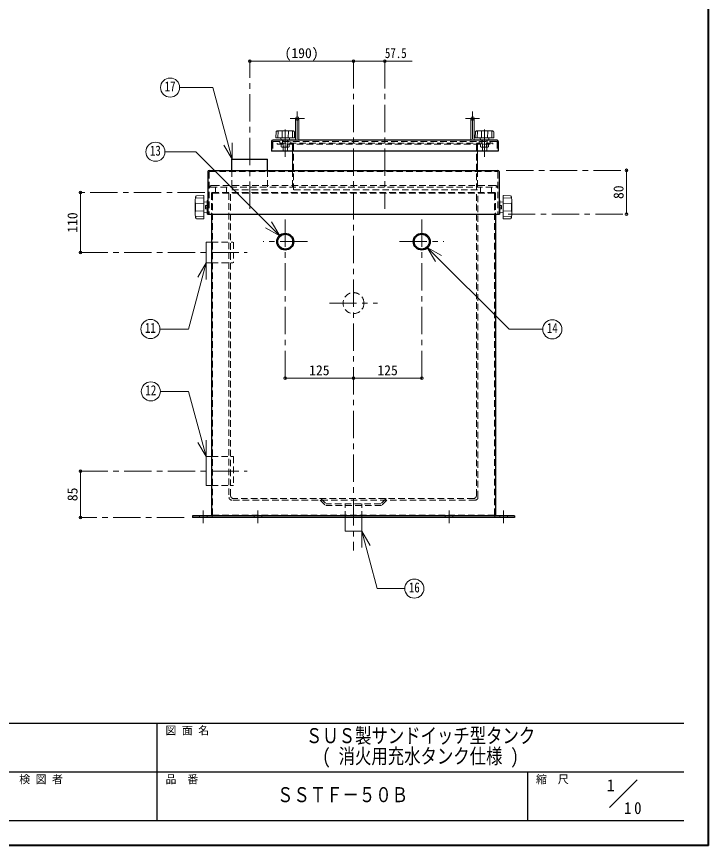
# Model space of a CAD drawing. Units: millimetres at full size, sheet at 1:10. Extents: x -2123 to 1927, y -1358 to 1452.
# Drawn here: x 660 to 1927, y -1358 to 159 of the extents above; entities that cross this region are included whole.
import ezdxf
from ezdxf.enums import TextEntityAlignment as Align

# ---------------------------------------------------------------- set-up
doc = ezdxf.new("R2010")
doc.units = ezdxf.units.MM
doc.header["$LTSCALE"] = 10
doc.header["$PDMODE"] = 32
doc.header["$PDSIZE"] = 5
doc.linetypes.add('CHAIN1', pattern=[8, 5, -1, 1, -1])
doc.linetypes.add('DASHED1', pattern=[1.8, 1.2, -0.6])
doc.layers.add('0-0', color=7, linetype='Continuous', lineweight=18)
doc.styles.add('ＭＳ ゴシック', font='')
doc.styles.get('ＭＳ ゴシック').set_extended_font_data('MS Gothic')

msp = doc.modelspace()

# ---------------------------------------------------------------- linework, layer by layer
at = {"layer": '0-0', "color": 1, "lineweight": 40}
for q in [(1927.2, 1451.91), (-2122.8, -1358.09)]:
    msp.add_line((1927.2, -1358.09), q, dxfattribs=at)
at = {"layer": '0-0', "color": 4, "linetype": 'CHAIN1', "lineweight": 9}
for p, q in [((1087.2, -193.09), (1087.2, 77.41)), ((1277.2, 77.41), (1277.2, -818.09)), ((1334.7, 77.41), (1334.7, -193.09)), ((1174.2, -14.59), (1174.2, -67.59)), ((1495.2, -14.59), (1495.2, -67.59)), ((1161.2, -27.59), (1187.2, -27.59)), ((1508.2, -27.59), (1482.2, -27.59)), ((1152.2, -97.59), (1152.2, -39.99)), ((1517.2, -97.59), (1517.2, -39.99)), ((1556.7, -122.59), (1777.2, -122.59)), ((1005.2, -163.09), (777.2, -163.09)), ((1560.2, -202.59), (1777.2, -202.59)), ((1152.2, -212.59), (1152.2, -503.09)), ((1402.2, -212.59), (1402.2, -503.09)), ((1192.7, -253.09), (1111.7, -253.09)), ((1361.7, -253.09), (1442.7, -253.09)), ((777.2, -273.09), (1082.2, -273.09)), ((1233, -365.59), (1321.4, -365.59)), ((777.2, -673.09), (1082.2, -673.09)), ((967.2, -758.09), (777.2, -758.09)), ((1002.2, -745.09), (1002.2, -768.09)), ((1102.2, -745.09), (1102.2, -768.09)), ((1452.2, -745.09), (1452.2, -768.09)), ((1552.2, -745.09), (1552.2, -768.09))]:
    msp.add_line(p, q, dxfattribs=at)
at = {"layer": '0-0', "color": 4, "lineweight": 9}
for p, q in [((1277.2, 77.41), (1087.2, 77.41)), ((1384.7, 77.41), (1277.2, 77.41)), ((1171.2, -27.59), (1171.2, -67.59)), ((1177.2, -27.59), (1177.2, -67.59)), ((1492.2, -27.59), (1492.2, -67.59)), ((1498.2, -27.59), (1498.2, -67.59)), ((1165.2, -87.59), (1165.2, -122.59)), ((1504.2, -87.59), (1504.2, -122.59)), ((1777.2, -122.59), (1777.2, -202.59)), ((777.2, -163.09), (777.2, -273.09)), ((777.2, -673.09), (777.2, -758.09))]:
    msp.add_line(p, q, dxfattribs=at)
at = {"layer": '0-0'}
for p, q in [((1019.64, 28.91), (958.84, 28.91)), ((1054.77, -102.19), (1019.64, 28.91)), ((1135.03, -62.37), (1135.37, -51.86)), ((1142.79, -50), (1136.88, -50.31)), ((1138.65, -62.79), (1139.04, -51.15)), ((1143.21, -49.99), (1161.19, -49.99)), ((1146.72, -62.79), (1146.33, -51.15)), ((1157.68, -62.79), (1158.07, -51.15)), ((1161.61, -50), (1167.52, -50.31)), ((1165.75, -62.79), (1165.36, -51.15)), ((1169.37, -62.37), (1169.03, -51.86)), ((1500.03, -62.37), (1500.37, -51.86)), ((1507.79, -50), (1501.88, -50.31)), ((1503.65, -62.79), (1504.04, -51.15)), ((1526.19, -49.99), (1508.21, -49.99)), ((1511.72, -62.79), (1511.33, -51.15)), ((1522.68, -62.79), (1523.07, -51.15)), ((1526.61, -50), (1532.52, -50.31)), ((1530.75, -62.79), (1530.36, -51.15)), ((1534.37, -62.37), (1534.03, -51.86)), ((1054.77, -102.19), (1054.77, -72.19)), ((1135.43, -62.79), (1168.97, -62.79)), ((1144.57, -67.22), (1144.2, -62.79)), ((1159.83, -67.22), (1160.2, -62.79)), ((1533.97, -62.79), (1500.43, -62.79)), ((1509.57, -67.22), (1509.2, -62.79)), ((1524.83, -67.22), (1525.2, -62.79)), ((931.95, -88.57), (988.28, -88.57)), ((1142.28, -242.56), (988.28, -88.57)), ((1054.77, -102.19), (1039.77, -76.21)), ((987.2, -201.32), (987.2, -178.85)), ((987.21, -178.32), (987.6, -170.94)), ((1003.2, -173.15), (988.65, -173.64)), ((1002.68, -168.62), (989.53, -169.05)), ((1003.2, -211.05), (1003.2, -169.12)), ((1008.74, -180.55), (1003.2, -180.09)), ((1009.2, -177.59), (1010.7, -177.59)), ((1545.2, -177.59), (1543.7, -177.59)), ((1545.66, -180.55), (1551.2, -180.09)), ((1551.2, -211.05), (1551.2, -169.12)), ((1551.2, -173.15), (1565.75, -173.64)), ((1551.71, -168.62), (1564.86, -169.05)), ((1567.18, -178.32), (1566.8, -170.94)), ((1567.2, -201.32), (1567.2, -178.85)), ((1003.2, -183.23), (988.65, -182.75)), ((1003.2, -196.94), (988.65, -197.43)), ((1005.95, -187.74), (1005.95, -192.44)), ((1006.57, -187.09), (1009.2, -187.09)), ((1006.57, -190.09), (1009.2, -190.09)), ((1006.57, -193.09), (1009.2, -193.09)), ((1547.82, -187.09), (1545.2, -187.09)), ((1547.82, -190.09), (1545.2, -190.09)), ((1547.82, -193.09), (1545.2, -193.09)), ((1548.45, -187.74), (1548.45, -192.44)), ((1551.2, -183.23), (1565.75, -182.75)), ((1551.2, -196.94), (1565.75, -197.43)), ((987.21, -201.85), (987.6, -209.23)), ((1003.2, -207.02), (988.65, -206.54)), ((1002.68, -211.55), (989.53, -211.13)), ((1008.74, -199.62), (1003.2, -200.09)), ((1545.66, -199.62), (1551.2, -200.09)), ((1551.2, -207.02), (1565.75, -206.54)), ((1551.71, -211.55), (1564.86, -211.13)), ((1567.18, -201.85), (1566.8, -209.23)), ((1142.28, -242.56), (1127.28, -216.58)), ((1142.28, -242.56), (1116.29, -227.56)), ((1007.2, -254.09), (1017.2, -254.09)), ((1007.2, -292.09), (1007.2, -254.09)), ((1412.12, -263.61), (1438.1, -278.61)), ((1412.12, -263.61), (1427.12, -289.59)), ((1412.12, -263.61), (1562.01, -413.5)), ((1007.21, -292.07), (974.82, -412.96)), ((1007.21, -292.07), (992.21, -318.05)), ((1007.2, -292.09), (1017.2, -292.09)), ((1007.21, -292.07), (1007.21, -322.07)), ((974.82, -412.96), (922.82, -412.96)), ((1623.79, -413.5), (1562.01, -413.5)), ((1007.2, -646.59), (992.2, -620.61)), ((1007.2, -646.59), (1007.2, -616.59)), ((1007.2, -646.59), (1017.2, -646.59)), ((1007.2, -646.59), (1007.2, -699.59)), ((1007.2, -699.59), (1017.2, -699.59)), ((1261.7, -783.09), (1261.7, -758.09)), ((1292.7, -783.09), (1292.7, -758.09)), ((1292.7, -783.09), (1261.7, -783.09)), ((1292.56, -782.94), (1307.56, -808.92)), ((1292.56, -782.94), (1292.56, -812.94)), ((1292.56, -782.94), (1320.73, -888.05)), ((1371.08, -888.05), (1320.73, -888.05)), ((1745.98, -1288.59), (1796.48, -1238.09))]:
    msp.add_line(p, q, dxfattribs=at)
at = {"layer": '0-0', "color": 5, "lineweight": 25}
for p, q in [((1127.2, -69.59), (1127.2, -87.59)), ((1540.2, -67.59), (1129.2, -67.59)), ((1542.2, -69.59), (1542.2, -87.59)), ((1542.2, -87.59), (1127.2, -87.59)), ((1119.7, -122.59), (1119.7, -102.09)), ((1010.7, -124.59), (1010.7, -202.59)), ((1012.7, -122.59), (1541.7, -122.59)), ((1543.7, -124.59), (1543.7, -202.59)), ((1010.7, -202.59), (1543.7, -202.59)), ((1017.2, -202.59), (1017.2, -753.59)), ((1537.2, -202.59), (1537.2, -753.59)), ((982.2, -755.09), (982.2, -758.09)), ((1572.2, -755.09), (982.2, -755.09)), ((1572.2, -758.09), (982.2, -758.09)), ((1572.2, -755.09), (1572.2, -758.09))]:
    msp.add_line(p, q, dxfattribs=at)
at = {"layer": '0-0', "color": 4, "linetype": 'DASHED1', "lineweight": 9}
for p, q in [((1129.2, -70.59), (1129.2, -87.59)), ((1130.2, -69.59), (1539.2, -69.59)), ((1137.2, -72.59), (1137.2, -74.59)), ((1532.2, -72.59), (1137.2, -72.59)), ((1137.2, -74.59), (1532.2, -74.59)), ((1142.2, -69.59), (1142.2, -72.59)), ((1147.2, -74.59), (1147.2, -67.59)), ((1148.2, -87.09), (1148.2, -67.59)), ((1148.45, -74.89), (1148.45, -79.59)), ((1155.95, -74.89), (1155.95, -79.59)), ((1156.2, -87.09), (1156.2, -67.59)), ((1157.2, -74.59), (1157.2, -67.59)), ((1162.2, -69.59), (1162.2, -72.59)), ((1165.2, -87.59), (1165.2, -75.59)), ((1167.2, -74.59), (1167.2, -158.09)), ((1502.2, -74.59), (1502.2, -158.09)), ((1504.2, -87.59), (1504.2, -75.59)), ((1507.2, -69.59), (1507.2, -72.59)), ((1512.2, -74.59), (1512.2, -67.59)), ((1513.2, -87.09), (1513.2, -67.59)), ((1513.45, -74.89), (1513.45, -79.59)), ((1520.95, -74.89), (1520.95, -79.59)), ((1521.2, -87.09), (1521.2, -67.59)), ((1522.2, -74.59), (1522.2, -67.59)), ((1527.2, -69.59), (1527.2, -72.59)), ((1532.2, -72.59), (1532.2, -74.59)), ((1540.2, -70.59), (1540.2, -87.59)), ((1145.95, -80.09), (1158.45, -80.09)), ((1148.2, -87.09), (1156.2, -87.09)), ((1148.2, -87.09), (1148.7, -87.59)), ((1155.7, -87.59), (1156.2, -87.09)), ((1523.45, -80.09), (1510.95, -80.09)), ((1521.2, -87.09), (1513.2, -87.09)), ((1513.7, -87.59), (1513.2, -87.09)), ((1521.2, -87.09), (1520.7, -87.59)), ((1165.2, -122.59), (1165.2, -158.09)), ((1504.2, -122.59), (1504.2, -158.09)), ((1044.7, -163.09), (1044.7, -153.09)), ((1504.2, -158.09), (1165.2, -158.09)), ((1509.7, -163.09), (1509.7, -153.09)), ((1017.2, -254.09), (1056.2, -254.09)), ((1057.2, -254.09), (1057.2, -292.09)), ((1017.2, -292.09), (1056.2, -292.09)), ((1017.2, -646.59), (1057.2, -646.59)), ((1057.2, -646.59), (1057.2, -699.59)), ((1017.2, -699.59), (1057.2, -699.59)), ((1215.96, -726.09), (1225.96, -736.09)), ((1217.2, -723.09), (1227.2, -733.09)), ((1337.2, -723.09), (1327.2, -733.09)), ((1338.44, -726.09), (1328.44, -736.09)), ((1328.44, -736.09), (1225.96, -736.09)), ((1327.2, -733.09), (1227.2, -733.09)), ((1261.7, -758.09), (1261.7, -733.09)), ((1292.7, -758.09), (1292.7, -733.09)), ((995.2, -755.09), (995.2, -758.09)), ((1009.2, -755.09), (1009.2, -758.09)), ((1545.2, -755.09), (1545.2, -758.09)), ((1559.2, -755.09), (1559.2, -758.09))]:
    msp.add_line(p, q, dxfattribs=at)
at = {"layer": '0-0', "linetype": 'DASHED1'}
for p, q in [((1012.7, -125.59), (1012.7, -202.59)), ((1013.7, -124.59), (1540.7, -124.59)), ((1119.7, -122.59), (1119.7, -158.09)), ((1541.7, -125.59), (1541.7, -202.59)), ((1535.7, -150.09), (1018.7, -150.09)), ((1015.7, -153.09), (1538.7, -153.09)), ((1017.2, -164.59), (1017.2, -202.59)), ((1018.7, -163.09), (1535.7, -163.09)), ((1018.7, -165.34), (1018.7, -752.84)), ((1019.45, -164.59), (1534.95, -164.59)), ((1024.7, -163.09), (1024.7, -153.09)), ((1049.2, -164.59), (1049.2, -721.09)), ((1052.2, -718.09), (1052.2, -163.09)), ((1502.2, -718.09), (1502.2, -163.09)), ((1505.2, -721.09), (1505.2, -164.59)), ((1529.7, -163.09), (1529.7, -153.09)), ((1535.7, -165.34), (1535.7, -752.84)), ((1537.2, -164.59), (1537.2, -202.59)), ((1500.2, -726.09), (1054.2, -726.09)), ((1497.2, -723.09), (1057.2, -723.09)), ((1534.95, -753.59), (1019.45, -753.59)), ((1037.2, -753.59), (1037.2, -755.09)), ((1095.2, -755.09), (1095.2, -758.09)), ((1109.2, -755.09), (1109.2, -758.09)), ((1445.2, -755.09), (1445.2, -758.09)), ((1459.2, -755.09), (1459.2, -758.09)), ((1517.2, -753.59), (1517.2, -755.09))]:
    msp.add_line(p, q, dxfattribs=at)
at = {"layer": '0-0', "color": 6, "lineweight": 25}
for p, q in [((-2077.8, -1134.52), (1882.2, -1134.52)), ((917.91, -1313.09), (917.91, -1134.52)), ((1882.2, -1223.8), (-153.52, -1223.8)), ((1596.48, -1313.09), (1596.48, -1223.8)), ((1882.2, -1313.09), (-2077.8, -1313.09))]:
    msp.add_line(p, q, dxfattribs=at)
at = {"layer": '0-0', "color": 4, "linetype": 'DASHED1', "lineweight": 9}
for points in [[(1144.72, -74.89), (1144.72, -79.59), (1145.95, -80.09)], [(1159.68, -74.89), (1159.68, -79.59), (1158.45, -80.09)], [(1509.72, -74.89), (1509.72, -79.59), (1510.95, -80.09)], [(1524.68, -74.89), (1524.68, -79.59), (1523.45, -80.09)]]:
    msp.add_lwpolyline(points, dxfattribs=at)
at = {"layer": '0-0', "color": 5, "lineweight": 25}
msp.add_lwpolyline([(1054.7, -122.59), (1054.7, -102.09), (1119.7, -102.09)], dxfattribs=at)
at = {"layer": '0-0', "linetype": 'DASHED1'}
msp.add_lwpolyline([(1054.7, -122.59), (1054.7, -158.09), (1119.7, -158.09)], dxfattribs=at)
at = {"layer": '0-0'}
for points in [[(1009.2, -177.59), (1009.2, -202.59), (1010.7, -202.59)], [(1545.2, -177.59), (1545.2, -202.59), (1543.7, -202.59)], [(1007.2, -646.59), (975.19, -527.12), (923.52, -527.12)]]:
    msp.add_lwpolyline(points, dxfattribs=at)
at = {"layer": '0-0', "color": 4, "lineweight": 9}
msp.add_lwpolyline([(1152.2, -503.09), (1277.2, -503.09), (1402.2, -503.09)], dxfattribs=at)
at = {"layer": '0-0'}
for centre in [(941.34, 28.91), (914.45, -88.57), (905.32, -412.96), (1641.29, -413.5), (906.02, -527.12), (1388.58, -888.05)]:
    msp.add_circle(centre, 17.5, dxfattribs=at)
at = {"layer": '0-0', "color": 5, "lineweight": 25}
for centre, radius in [((1152.2, -253.09), 15.5), ((1152.2, -253.09), 13.6), ((1402.2, -253.09), 15.5), ((1402.2, -253.09), 13.6)]:
    msp.add_circle(centre, radius, dxfattribs=at)
at = {"layer": '0-0', "color": 4, "linetype": 'DASHED1', "lineweight": 9}
msp.add_circle((1277.2, -365.59), 19.2, dxfattribs=at)
at = {"layer": '0-0', "color": 4, "lineweight": 9}
for centre in [(1174.2, -27.59), (1495.2, -27.59)]:
    msp.add_arc(centre, 3, 360, 180, dxfattribs=at)
at = {"layer": '0-0', "color": 4, "linetype": 'DASHED1', "lineweight": 9}
for centre, radius, start, end in [((1174.2, -27.59), 3, 180, 0), ((1495.2, -27.59), 3, 180, 0), ((1130.2, -70.59), 1, 90, 180), ((1145.02, -74.89), 0.3, 90, 180), ((1148.15, -74.89), 0.3, 0, 90), ((1148.75, -74.89), 0.3, 90, 180), ((1155.65, -74.89), 0.3, 0, 90), ((1156.25, -74.89), 0.3, 90, 180), ((1159.38, -74.89), 0.3, 0, 90), ((1164.2, -75.59), 1, 0, 90), ((1165.2, -74.59), 2, 0, 90), ((1504.2, -74.59), 2, 90, 180), ((1505.2, -75.59), 1, 90, 180), ((1510.02, -74.89), 0.3, 90, 180), ((1513.15, -74.89), 0.3, 0, 90), ((1513.75, -74.89), 0.3, 90, 180), ((1520.65, -74.89), 0.3, 0, 90), ((1521.25, -74.89), 0.3, 90, 180), ((1524.38, -74.89), 0.3, 0, 90), ((1539.2, -70.59), 1, 0, 90), ((1145.72, -72.44), 7.65, 271.74524, 290.89913), ((1152.2, -65.75), 14.33, 254.82182, 285.17818), ((1158.68, -72.44), 7.65, 249.10087, 268.25476), ((1510.72, -72.44), 7.65, 271.74524, 290.89913), ((1517.2, -65.75), 14.33, 254.82182, 285.17818), ((1523.68, -72.44), 7.65, 249.10087, 268.25476)]:
    msp.add_arc(centre, radius, start, end, dxfattribs=at)
at = {"layer": '0-0'}
for centre, radius, start, end in [((1136.97, -51.91), 1.6, 93.01913, 178.15415), ((1136.59, -52.44), 1.66, 93.02757, 128.73305), ((1136.66, -58.75), 7.97, 72.62002, 91.09064), ((1143.21, -57.99), 8, 90, 93.01913), ((1146.73, -51.14), 0.4, 97.29873, 181.90915), ((1152.2, -93.86), 43.47, 82.70127, 97.29873), ((1157.67, -51.14), 0.4, 358.09085, 82.70127), ((1161.19, -57.99), 8, 86.98087, 90), ((1167.74, -58.75), 7.97, 88.90936, 107.37998), ((1167.43, -51.91), 1.6, 1.84585, 86.98087), ((1167.8, -52.44), 1.66, 51.26695, 86.97243), ((1501.97, -51.91), 1.6, 93.01913, 178.15415), ((1501.59, -52.44), 1.66, 93.02757, 128.73305), ((1501.66, -58.75), 7.97, 72.62002, 91.09064), ((1508.21, -57.99), 8, 90, 93.01913), ((1511.73, -51.14), 0.4, 97.29873, 181.90915), ((1517.2, -93.86), 43.47, 82.70127, 97.29873), ((1522.67, -51.14), 0.4, 358.09085, 82.70127), ((1526.19, -57.99), 8, 86.98087, 90), ((1532.74, -58.75), 7.97, 88.90936, 107.37998), ((1532.43, -51.91), 1.6, 1.84585, 86.98087), ((1532.8, -52.44), 1.66, 51.26695, 86.97243), ((1135.43, -62.39), 0.4, 178.15415, 270), ((1144.97, -67.19), 0.4, 184.76364, 270), ((1159.43, -67.19), 0.4, 270, 355.23636), ((1168.97, -62.39), 0.4, 270, 1.84585), ((1500.43, -62.39), 0.4, 178.15415, 270), ((1509.97, -67.19), 0.4, 184.76364, 270), ((1524.43, -67.19), 0.4, 270, 355.23636), ((1533.97, -62.39), 0.4, 270, 1.84585), ((997.2, -178.85), 10, 176.98087, 180), ((989.6, -171.05), 2, 91.84585, 176.98087), ((990.27, -170.58), 2.07, 141.26695, 176.97243), ((998.16, -170.66), 9.96, 178.90936, 197.37998), ((1002.7, -169.12), 0.5, 0, 91.84585), ((1008.7, -181.05), 0.5, 0, 85.23636), ((1545.7, -181.05), 0.5, 94.76364, 180), ((1551.7, -169.12), 0.5, 88.15415, 180), ((1564.8, -171.05), 2, 3.01913, 88.15415), ((1556.24, -170.66), 9.96, 342.62002, 1.09064), ((1564.13, -170.58), 2.07, 3.02757, 38.73305), ((1557.2, -178.85), 10, 0, 3.01913), ((1042.04, -190.09), 54.34, 172.70127, 187.29873), ((988.63, -183.25), 0.5, 88.09085, 172.70127), ((988.63, -196.93), 0.5, 187.29873, 271.90915), ((1008.05, -188.59), 2.11, 134.62454, 225.37546), ((1008.05, -191.59), 2.11, 134.62454, 225.37546), ((1007.52, -188.62), 1.79, 121.62812, 150.75937), ((1007.52, -191.56), 1.79, 209.24063, 238.37188), ((1546.88, -188.62), 1.79, 29.24063, 58.37188), ((1546.34, -188.59), 2.11, 314.62454, 45.37546), ((1546.34, -191.59), 2.11, 314.62454, 45.37546), ((1546.88, -191.56), 1.79, 301.62812, 330.75937), ((1565.76, -183.25), 0.5, 7.29873, 91.90915), ((1565.76, -196.93), 0.5, 268.09085, 352.70127), ((1512.36, -190.09), 54.34, 352.70127, 7.29873), ((997.2, -201.32), 10, 180, 183.01913), ((989.6, -209.13), 2, 183.01913, 268.15415), ((998.16, -209.51), 9.96, 162.62002, 181.09064), ((990.27, -209.59), 2.07, 183.02757, 218.73305), ((1002.7, -211.05), 0.5, 268.15415, 0), ((1008.7, -199.13), 0.5, 274.76364, 0), ((1545.7, -199.13), 0.5, 180, 265.23636), ((1551.7, -211.05), 0.5, 180, 271.84585), ((1564.8, -209.13), 2, 271.84585, 356.98087), ((1556.24, -209.51), 9.96, 358.90936, 17.37998), ((1564.13, -209.59), 2.07, 321.26695, 356.97243), ((1557.2, -201.32), 10, 356.98087, 0)]:
    msp.add_arc(centre, radius, start, end, dxfattribs=at)
at = {"layer": '0-0', "color": 5, "lineweight": 25}
for centre, radius, start, end in [((1129.2, -69.59), 2, 90, 180), ((1540.2, -69.59), 2, 0, 90), ((1012.7, -124.59), 2, 90, 180), ((1541.7, -124.59), 2, 0, 90), ((1018.7, -753.59), 1.5, 180, 270), ((1535.7, -753.59), 1.5, 270, 0)]:
    msp.add_arc(centre, radius, start, end, dxfattribs=at)
at = {"layer": '0-0', "linetype": 'DASHED1'}
for centre, radius, start, end in [((1013.7, -125.59), 1, 90, 180), ((1540.7, -125.59), 1, 0, 90), ((1018.7, -156.09), 6, 90, 180), ((1535.7, -156.09), 6, 0, 90), ((1015.7, -156.09), 3, 90, 180), ((1018.7, -164.59), 1.5, 90, 180), ((1019.45, -165.34), 0.75, 90, 180), ((1534.95, -165.34), 0.75, 0, 90), ((1535.7, -164.59), 1.5, 0, 90), ((1538.7, -156.09), 3, 0, 90), ((1054.2, -721.09), 5, 180, 270), ((1057.2, -718.09), 5, 180, 270), ((1497.2, -718.09), 5, 270, 0), ((1500.2, -721.09), 5, 270, 0), ((1019.45, -752.84), 0.75, 180, 270), ((1534.95, -752.84), 0.75, 270, 0)]:
    msp.add_arc(centre, radius, start, end, dxfattribs=at)
at = {"layer": '0-0', "color": 1}
for p in [(1087.2, 77.41), (1277.2, 77.41), (1334.7, 77.41), (1777.2, -122.59), (777.2, -163.09), (1777.2, -202.59), (777.2, -273.09), (1152.2, -503.09), (1277.2, -503.09), (1402.2, -503.09), (777.2, -673.09), (777.2, -758.09)]:
    msp.add_point(p, dxfattribs=at)

# ---------------------------------------------------------------- texts
at = {"layer": '0-0', "style": 'ＭＳ ゴシック'}
for s, height, p in [('(190)', 18.33, (1150.95, 77.41)), ('125', 18.33, (1195.95, -503.09)), ('125', 18.33, (1320.95, -503.09)), ('図 面 名', 14.66, (932.91, -1159.52)), ('検 図 者', 14.66, (665.06, -1248.8)), ('品\u3000番', 14.66, (932.91, -1248.8)), ('縮\u3000尺', 14.66, (1611.48, -1248.8)), ('1', 21.99, (1740.9, -1265.61))]:
    msp.add_text(s, height=height, dxfattribs=at).set_placement(p, align=Align.BOTTOM_LEFT)
at = {"layer": '0-0', "style": 'ＭＳ ゴシック', "width": 0.8}
for s, height, p in [('57.5', 18.33, (1334.7, 77.41)), ('17', 18.33, (931.34, 16.41)), ('13', 18.33, (904.45, -101.07)), ('11', 18.33, (895.32, -425.46)), ('14', 18.33, (1631.29, -426)), ('12', 18.33, (896.02, -539.62)), ('16', 18.33, (1378.58, -900.55)), ('ＳＵＳ製サンドイッチ型タンク', 27.49, (1190.06, -1179.16)), ('( 消火用充水タンク仕様 )', 27.49, (1220.06, -1216.66)), ('ＳＳＴＦ－５０Ｂ', 27.49, (1137.2, -1287.19))]:
    msp.add_text(s, height=height, dxfattribs=at).set_placement(p, align=Align.BOTTOM_LEFT)
at = {"layer": '0-0', "style": 'ＭＳ ゴシック'}
for s, p in [('80', (1777.2, -175.09)), ('110', (777.2, -236.84)), ('85', (777.2, -728.09))]:
    msp.add_text(s, height=18.33, rotation=90, dxfattribs=at).set_placement(p, align=Align.BOTTOM_LEFT)
at = {"layer": '0-0', "insert": (1772.87, -1300.99), "char_height": 21.99, "attachment_point": 7, "style": 'ＭＳ ゴシック'}
msp.add_mtext('\\T1.36;\\W0.9;10', dxfattribs=at)

doc.saveas('drawing.dxf')
